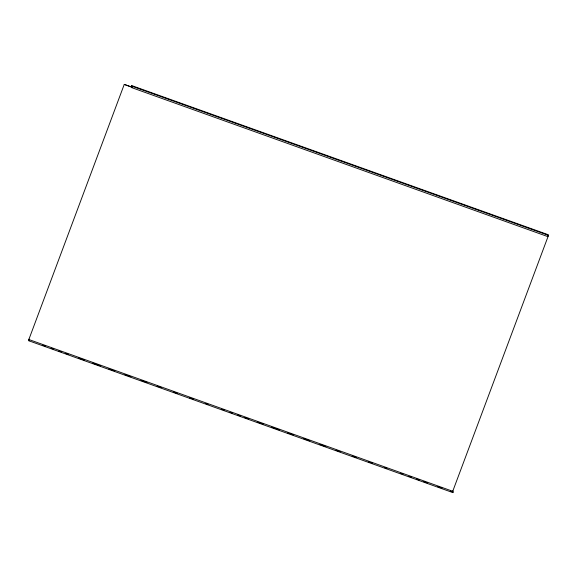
<?xml version="1.0" encoding="UTF-8"?>
<svg xmlns="http://www.w3.org/2000/svg" width="577" height="577" viewBox="0 0 577 577"><rect width="100%" height="100%" fill="white"/><g stroke="black" fill="none" stroke-linecap="round" stroke-linejoin="round"><path stroke-width="0.87" d="M452.931 490.876L452.851 492.599L28.973 340.834L28.85 339.507L124.257 84.401L131.873 87.127L131.686 87.625L547.955 236.664L547.999 234.637L131.736 85.598L131.686 87.625M28.973 340.834L29.045 339.11M452.851 492.599L452.736 491.272L548.15 236.267L547.999 234.637M131.549 86.096L547.818 235.135M131.895 87.235L124.257 84.401M28.85 339.507L452.736 491.272M42.72 345.19L45.266 346.099M51.202 348.227L53.74 349.135M58.832 350.96L61.371 351.869M65.612 353.384L68.151 354.3M78.328 357.942L84.264 360.062M92.738 363.099L100.369 365.832M108.844 368.869L114.78 370.989M124.957 374.632L130.892 376.759M141.062 380.402L146.998 382.522M157.168 386.164L161.409 387.686M173.28 391.934L177.514 393.449M189.386 397.704L193.627 399.219M205.491 403.467L208.037 404.376M221.597 409.237L224.143 410.146M230.079 412.274L232.618 413.182M237.71 415L240.248 415.916M244.489 417.431L248.73 418.952M257.205 421.982L263.141 424.109M271.616 427.146L279.246 429.879M287.728 432.909L293.657 435.036M303.834 438.679L309.77 440.806M319.939 444.449L325.875 446.569M336.045 450.211L340.286 451.733M352.158 455.981L356.391 457.496M368.263 461.744L372.504 463.266M384.369 467.514L386.915 468.423M400.481 473.284L403.02 474.193M408.956 476.313L411.502 477.229M416.587 479.047L419.126 479.956M423.367 481.478L427.607 482.992M437.777 486.635L442.018 488.156M450.493 491.193L453.039 492.102M131.736 85.598L131.873 87.127"/></g></svg>
